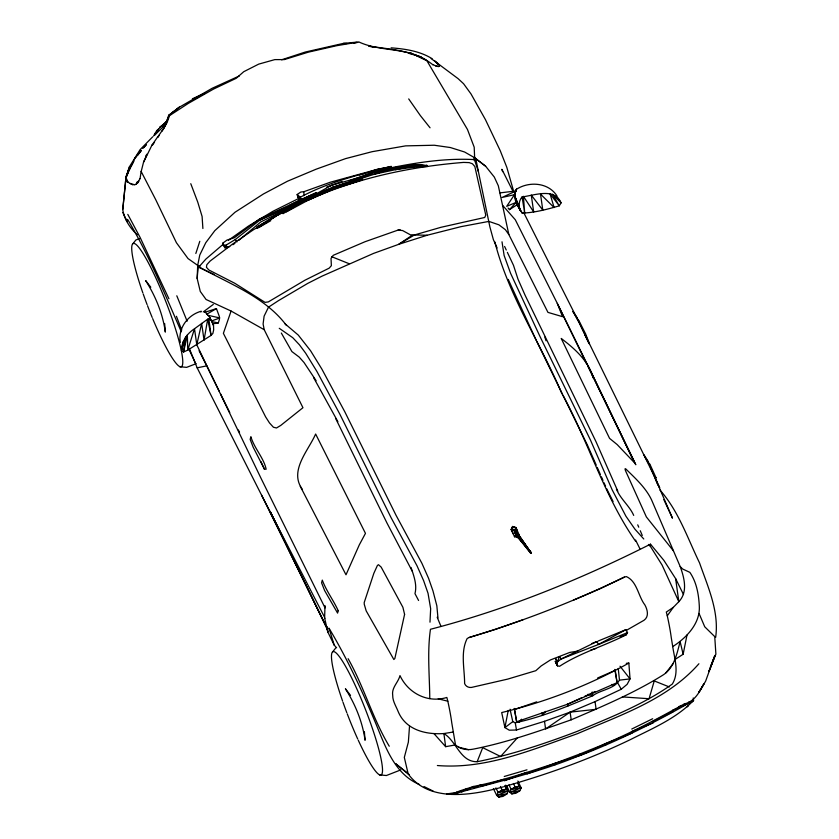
<?xml version="1.0" encoding="UTF-8"?>
<svg xmlns="http://www.w3.org/2000/svg" width="839" height="839" viewBox="0 0 839 839"><rect width="100%" height="100%" fill="white"/><g stroke="black" fill="none" stroke-linecap="round" stroke-linejoin="round"><path stroke-width="1.26" d="M180.312 342.406C177.837 328.196 187.726 314.94 201.266 311.206L200.909 312.056M303.917 195.697L303.97 191.68L330.377 182.199L376.994 169.447L391.247 166.583C360.204 174.313 328.563 181.979 300.289 197.228L297.866 197.008L297.184 194.491L300.813 192.026L303.97 191.68M324.651 616.822L324.997 605.8L325.05 607.897L261.086 478.429L196.798 344.839L194.501 328.752L207.694 319.166L209.886 319.292L212.099 321.243L213.526 325.542L213.662 329.874L212.865 333.45L211.04 335.432L187.737 350.125L183.542 352.023L181.507 350.576C181.402 341.473 187.034 333.534 194.501 328.752L187.737 350.125L187.359 334.918L183.542 352.023L185.681 336.921L181.507 350.576L183.437 341.253M715.657 637.378C719.306 611.358 707.864 586.828 699.537 562.875C687.581 538.187 678.426 510.804 659.999 490.112M231.082 311.038L223.384 333.335L265.617 416.878L269.476 422.919L273.409 427.24L276.492 427.984L280.708 425.457L302.952 407.712L264.222 329.717L231.082 311.038L206.079 299.492L200.28 291.448L197.155 278.464L197.689 265.376L199.766 255.046L205.775 242.712L214.826 230.641L234.983 212.277L263.415 193.987L287.504 181.214L316.198 169.174L345.521 158.634L372.107 151.691L405.646 145.871L434.298 145.241L450.375 147.538L464.586 151.995L474.486 157.669L485.624 166.216L494.297 177.05L498.324 185.776L508.843 234.532L547.951 312.381L562.549 316.681L557.295 303.372L515.293 219.745L502.624 205.377M674.976 659.506L683.145 654.263L680.125 641.625C676.853 653.99 674.095 668.725 661.961 675.689C633.393 693.381 602.077 706.564 571.212 719.81C539.068 731.094 506.63 742.641 473.165 749.154C466.998 750.412 460.265 749.206 455.504 744.906L451.76 722.799A172.383 24.195 68.7 0 0 447.816 701.215L446.841 697.461C427.838 703.334 408.257 693.35 399.983 675.605C398.242 682.589 391.425 687.571 392.704 695.384C392.621 701.236 396.092 706.239 398.137 711.493C405.782 730.003 425.719 734.765 443.894 733.548C456.489 741.099 460.139 762.022 477.15 761.728C511.224 754.869 544.312 743.868 576.76 731.545C609.45 717.785 643.408 704.718 672.343 684.026C679.422 672.49 674.514 658.888 672.731 646.617C686.05 638.028 699.789 624.143 699.348 607.205C698.856 595.197 696.8 582.455 689.857 572.366L682.61 568.989L680.209 566.566L651.536 499.834C645.705 487.595 635.196 478.209 625.705 468.844L625.086 468.76L625.17 469.767L625.999 471.812L646.376 516.939L673.339 550.762M429.988 622.171L430.659 608.695L428.026 593.267L423.632 580.703L416.973 565.706L391.058 517.621L339.879 414.225L316.869 371.383L305.637 353.146L299.376 344.745L292.78 337.718L279.261 328.301M516.415 190.348L514.779 192.98L516.111 202.419L520.316 210.558C518.502 206.09 518.754 200.626 522.089 196.934C534.37 195.403 554.715 187.338 561.06 202.881L559.267 205.828C547.248 209.32 534.695 212.718 522.194 213.096C517.862 206.467 511.454 197.081 516.488 189.257C529.105 181.13 548.36 182.388 556.928 195.865M409.526 726.102L408.362 742.116L404.314 757.407L408.163 773.883C429.243 803.332 473.951 794.932 503.515 786.783M257.374 228.344L257.458 227.275C289.854 206.814 323.98 187.789 361.588 179.022L362.563 179.703L333.356 189.163L307.85 200.364L286.445 211.868M197.155 278.464L198.161 266.991L197.689 265.376L188.02 258.559L176.421 242.723L155.739 199.713L141.183 171.534L143.605 161.937L146.961 154.386M137.323 234.721C130.055 228.313 124.151 219.094 122.756 209.54L125.976 177.501L129.489 166.678L140.103 149.636L152.719 136.799M122.756 209.54L125.976 177.501L130.391 166.783M672.731 646.617L671.231 637.399A172.383 24.195 68.7 0 0 667.278 615.805L673.298 607.373L678.835 601.678L662.107 565.098L650.267 546.158L650.487 544.165C580.336 579.508 506.777 609.513 430.449 629.281C427.145 652.228 429.578 675.521 429.778 698.593M126.144 179.777L125.535 182.157L126.752 173.946M140.05 178.707L141.13 171.408M650.487 544.165L663.89 560.379L675.636 578.648L678.835 601.678C688.127 591.977 684.225 577.735 680.209 566.566M585.486 333.67L585.161 335.422L589.198 343.749L576.949 317.436L572.88 311.416L578.207 320.907L578.774 320.393L585.486 333.67L589.135 342.878M508.256 710.392L504.91 727.581L509.263 730.192L516.488 730.014L544.501 721.299L570.101 712.154L595.029 701.635L621.248 689.249L627.132 684.33L630.037 678.898L628.851 663.072L626.282 663.334M165.996 123.48L168.996 115.216L179.273 107.266L212.173 88.273L239.283 75.971M683.145 654.263L686.994 635.05M125.535 182.157L126.28 178.592M126.783 176.211L128.031 170.265M196.777 344.735L201.643 323.372L204.045 340.204L207.694 319.166L211.04 335.432L208.827 318.83M128.577 170.244L129.489 166.678M513.216 533.95L511.224 529.682L512.671 526.504L515.901 527.511L519.351 535.345M164.884 125.714L165.199 124.392L165.797 124.497L162.483 126.983M213.211 323.802L218.329 322.931L219.482 319.198M512.608 526.714L515.88 527.867L512.671 526.504L511.224 529.682L513.615 529.954L516.635 531.968L531.244 553.048L517.495 534.086L515.345 529.283L515.901 527.511L517.369 531.077M195.833 253.472L199.797 241.296M559.089 657.231L556.844 664.215L557.547 665.883L559.603 666.271C580.053 652.899 604.447 645.967 626.334 634.735L627.541 632.585L625.894 629.669L598.039 641.08M305.05 201.402C354.897 178.487 409.075 166.814 463.579 162.409L469.211 162.619L472.43 163.783L474.832 166.521L485.76 215.109L484.743 217.469L440.936 227.306L414.435 234.972L410.502 234.878L402.615 230.557L397.98 230.117L365.101 241.695L333.23 255.318L331.027 258.412L331.363 265.669L329.182 268.144L304.851 280.257L268.323 301.914L265.03 302.365L234.794 283.278L208.88 270.001L206.436 267.284L206.814 264.725L210.138 261.034L232.246 244.306L253.053 230.012L276.356 215.885M710.413 666.795L714.933 655.469L705.609 681.205L698.793 692.374L703.9 683.921C699.359 692.133 694.482 701.75 684.414 703.869C658.531 718.215 632.459 732.269 605.108 743.742C556.907 768.65 503.505 779.955 451.76 794.491C458.514 790.758 466.211 789.048 473.458 786.479C510.028 779.305 544.899 765.976 580.515 755.341C619.581 740.376 657.65 721.131 693.57 700.397L693.234 697.975M714.933 655.469L708.861 671.567L715.887 654.147L714.744 636.612L704.739 626.796L699.055 613.445M168.996 115.216L179.273 107.266L168.996 115.216L165.252 124.508M477.15 761.728L482.708 747.664L500.61 756.495L517.569 737.67M127.559 174.176L128.682 171.397M164.832 125.588L163.595 128.755L167.118 122.494L169.562 115.614L188.24 103.438L213.567 89.06L236.199 78.31L243.73 71.714L258.674 64.131L274.814 59.611L284.306 59.59L308.416 52.144L336.586 45.726L358.882 41.95C380.214 51.955 406.244 47.078 426.705 60.429L467.47 129.468L474.203 147.203L474.748 160.501L478.408 171.68L489.903 226.97L493.374 239.618L497.108 247.956M143.668 162.063L152.132 144.769M134.68 184.664L136.096 184.297L136.935 182.409M139.987 178.592L137.711 182.986L137.355 181.465M145.745 156.442L146.731 154.292M497.621 794.785L498.733 797.05L506.976 793.841L496.709 795.414L498.114 792.456L502.1 789.898L506.357 789.247L508.371 790.883L506.976 793.841L502.981 796.4L498.733 797.05L496.709 795.414L493.384 788.587M511.78 793.883L519.823 790.747L509.808 792.289L511.171 789.405L515.073 786.909L519.215 786.269L521.187 787.863L519.823 790.747L515.922 793.243L511.78 793.883L509.808 792.289L506.473 785.461M153.579 135.981L156.557 130.936L166.405 121.445M129.049 170.474L130.244 168.157M439.762 65.421L438.755 66.459L435.472 65.862M130.842 166.992L133.81 161.308M391.383 167.695C418.294 162.273 445.834 158.183 473.353 159.546L474.486 157.669L485.624 166.216M256.954 228.082L257.038 227.023C289.507 206.688 323.529 187.475 361.169 178.77L333.356 189.163L332.622 187.464L307.85 200.364L307.189 198.99L283.058 213.683L282.324 211.984L258.454 227.631M510.039 709.217L512.786 721.655L515.24 722.799C542.015 717.051 567.552 706.365 592.733 695.751C600.808 689.7 613.917 689.259 619.476 680.146L618.238 668.463M157.973 137.25L159.295 135.247M161.917 131.241L163.238 129.237M138.802 181.182L136.096 184.297M169.363 115.016L168.345 116.055M152.184 144.885L157.826 136.631M152.415 145.178L154.502 142.2M157.879 136.757L163.532 128.629M140.983 150.349L135.257 157.732L127.077 174.019L125.923 177.375L128.094 182.378M135.32 157.858L141.036 150.475M519.131 722.285L521.554 719.191M137.743 155.194L141.309 150.684M665.788 672.951L673.035 663.775M132.814 243.834L135.866 240.006L139.463 238.601M332.548 651.997L335.6 648.159M545.602 711.378L542.361 715.363L541.963 712.846M154.754 134.848L158.193 130.811M154.816 134.974L165.734 124.382M286.519 325.532C265.47 297.279 229.991 284.022 199.913 267.452L199.692 266.036L205.891 259.073L223.258 244.201M142.714 148.461L146.175 144.696M143.637 147.643L146.238 144.811M508.088 207.988L509.462 209.645L516.111 202.419L514.779 192.98M698.908 663.754C667.33 699.716 620.136 715.227 577.452 733.685C532.461 749.584 486.127 769.531 437.371 765.525M504.711 786.426C548.045 774.229 590.52 758.876 631.075 739.274C652.868 728.221 676.454 718.394 693.57 700.397M687.235 706.858L688.452 705.641M238.905 240.3L260.751 221.926L305.983 199.672M158.519 129.321L156.557 130.936L158.613 129.363M166.269 122.064L159.735 127.35L162.818 124.99M225.953 245.187L227.579 247.641L223.247 245.502L225.953 245.187L235.298 239.524L259.954 220.038L316.24 192.729L259.513 219L234.312 237.762L227.096 240.006L222.744 243.205L224.873 247.956L229.739 246.53M512.786 721.655L504.91 727.581L501.691 712.552C546.147 701.824 588.894 685.348 628.851 663.072M203.237 311.94L213.295 304.431M228.386 240.311L248.617 225.964L272.79 211.365L299.408 198.14M595.029 701.635L596.13 709.301L570.101 712.154L545.602 728.965L544.501 721.299M232.906 244.726L234.91 243.352M673.298 607.373L666.313 612.061L667.278 615.805M412.169 235.298L398.693 244.338L373.575 253.399L322.082 276.125L307.787 283.362L278.443 300.656L268.501 307.168L264.107 316.167L263.1 323.98L264.222 329.717M509.462 209.645L517.369 204.622L522.194 213.096M206.803 314.195L216.441 308.605L219.43 316.775M625.946 630.613L643.974 620.294C649.281 616.644 647.488 609.638 644.866 604.888C638.217 596.309 637.158 581.354 626.345 576.582L624.363 577.106C574.379 601.322 522.393 621.51 469.2 637.483L467.166 638.521C460.286 652.06 464.628 668.872 464.617 683.554C465.614 686.292 468.571 687.823 471.403 687.445L507.658 679.118L535.817 670.697L541.176 665.925L550.426 659.947L569.775 652.427L577.819 651.106M258.485 227.705L270.777 220.688M196.913 97.681L203.625 93.926M315.579 194.187L331.531 185.283L363.612 176.316M257.038 227.023L264.778 222.713M625.894 629.669L598.48 644.488L561.134 659.024L557.526 661.709L555.869 658.793L556.844 664.215L555.198 661.3L557.547 665.883L555.89 662.967M289.979 205.251L300.236 199.839L316.387 192.97M304.987 201.234L307.242 200.081M277.499 215.298L291.248 208.25M631.736 729.049L652.669 718.729M627.541 632.585L598.48 644.488L596.823 641.573L561.134 659.024L560.033 657.084M624.363 577.106L600.231 588.663L573.603 600.053M290.011 208.062L281.967 211.785L282.47 212.865M516.635 721.76L514.328 708.494L516.635 721.76L567.804 704.131L582.088 697.566M584.468 696.475L595.176 691.546M205.44 92.888L192.435 98.771L192.897 99.726M194.082 99.191L196.452 98.121M259.954 220.038L306.025 199.745M309.392 198.266L313.87 196.305M308.416 199.567L331.772 189.415M597.641 677.985L615.249 670.319L617.095 682.673L567.804 704.131M516.111 202.419L506.704 206.331L514.454 194.69L516.488 189.257L514.454 194.69L502.058 197.469L515.985 190.956L499.939 192.886M448.928 793.746L446.547 793.967L454.958 792.698L455.399 793.851L456.762 792.11L457.045 793.421L461.387 790.558L461.733 792.006L466.82 788.545L467.166 789.992L473.458 786.479L473.815 787.936L480.81 784.811L481.167 786.269L504.113 779.316L504.47 780.773L526.756 772.425L527.112 773.873L580.053 753.925L632.04 733.045L631.473 731.681L653.099 722.935L652.522 721.571L673.444 711.451L672.878 710.077L679.569 707.875L679.003 706.501L684.981 705.232L684.414 703.869L689.071 703.554L688.504 702.18L691.955 702.002L691.462 700.785L692.825 701.467L692.175 700.387M353.68 43.334L357.75 42.37M196.221 363.633L186.636 367.356L179.724 366.727M515.345 529.283L513.615 529.954L515.765 534.758L530.741 553.237L514.915 532.639L516.635 531.968L531.244 553.048L517.495 534.086M592.009 643.45L596.823 641.573M400.748 769.919L386.38 775.519L379.459 774.879M495.891 787.884L498.114 792.456L506.357 789.247L504.69 785.818M508.948 784.832L511.171 789.405L519.215 786.269L517.548 782.839M496.709 795.414L508.371 790.883L505.592 785.189M509.808 792.289L521.187 787.863L517.852 781.036M372.159 172.373L349.695 180.836L349.821 182.283C374.729 174.386 400.213 163.5 426.852 165.598L427.607 166.447L416.396 166.804L395.442 169.688L372.883 174.512L372.401 172.74L395.106 168.314L395.442 169.688L415.924 165.031L416.396 166.804L426.852 165.598L415.641 164.58L394.718 167.632L372.159 172.373L381.063 171.062M306.77 198.738L317.478 194.721M324.62 192.037L328.185 190.694M326.539 187.212L341.966 181.455M211.638 320.928L219.86 317.95L208.082 315.338M523.064 619.717L495.283 629.449L469.2 637.483M514.789 709.406L536.719 701.855M353.167 180.595L349.538 181.843L372.401 172.74L349.821 182.283L349.695 180.836L361.724 177.228M355.6 179.766L372.558 173.967M620.136 636.832L626.334 634.735M281.621 59.8L305.27 52.049L343.455 43.376L356.565 42.17M332.947 188.911L362.563 179.703L361.169 178.77L362.144 179.441L350.922 182.357M359.595 174.994L365.804 173.012M368.29 172.215L376.994 169.447L391.247 166.583M427.145 235.245L398.693 244.338L414.435 234.972L427.145 235.245L460.968 226.656L488.906 221.402L498.88 224.81L505.382 229.697L508.843 234.532M300.771 200.039L317.226 194.826L316.24 192.729M204.737 312.328L216.441 308.605M590.792 650.026L595.742 648.547M504.26 776.474L526.976 769.814M387.041 169.835L391.96 168.503L391.026 166.237M332.202 187.212L348.426 183.007M375.064 173.421L380.057 172.32M189.289 348.426L197.165 367.839L206.709 365.867L219.378 391.519M433.899 733.538L445.635 746.679L455.504 744.906M453.259 732.017L443.894 733.548L445.635 746.679M511.171 789.405L521.187 787.863M498.114 792.456L508.371 790.883M411.152 166.982L414.875 166.51M619.476 680.146L630.037 678.898L620 666.208M134.733 184.779L129.919 183.479M377.55 169.803L391.96 168.503M397.98 230.117L400.402 229.959M394.718 167.632L402.269 167.181M411.079 166.657L413.596 166.51M423.58 166.112L427.607 166.447L426.569 165.147L427.313 165.996L420.832 165.21M408.645 52.878L411.267 52.878M343.455 43.376L346.927 43.513M622.328 696.905L649.061 698.73L654.252 680.922L669.312 686.952M299.187 199.556L301.61 199.776L300.289 197.228L297.184 194.491L299.187 199.556L297.866 197.008L301.61 199.776M391.11 47.833C405.237 48.924 419.857 51.053 432.106 58.678M415.641 164.58L418.231 164.895M368.982 46.145C390.827 49.491 414.844 50.309 432.872 64.76M369.045 46.271L373.397 47.11M211.585 321.578L218.329 322.931M438.231 698.835L447.816 701.205M458.66 747.192L468.582 749.688M409.558 53.57L421.251 56.895M587.919 694.314L592.733 695.751L592.166 691.976M419.573 784.549C393.9 774.019 384.849 745.022 375.002 721.592C361.578 689.606 346.78 657.87 328.961 628.117L334.247 645.191L336.617 647.802M199.692 266.036L197.689 265.376L199.913 267.452L198.161 266.991L214.197 274.489M611.82 684.435L614.253 685.274M331.646 256.682L349.014 263.666M132.982 184.937L128.031 182.252L126.637 180.322M264.463 469.211L266.162 469.211C263.698 457.748 254.227 448.257 250.871 436.71L250.179 439.426L253.126 447.103L264.463 469.211L260.939 461.586M432.809 64.645L437.318 66.407L438.807 66.585L439.825 65.536L434.455 60.544M416.217 55.626L424.891 59.8M424.01 786.562L433.165 791.104M431.194 58.594L458.073 78.625L463.579 83.732L471.004 93.937L485.445 119.641L500.254 150.747L506.798 167.276L513.751 191.649M473.353 159.546L474.748 160.501L475.839 158.949L478.408 171.68M409.096 774.481L395.798 763.794L408.163 773.883M284.83 323.644L298.275 335.086L310.566 350.733L321.798 368.971L344.819 411.813L395.998 515.209L421.902 563.294L428.561 578.291L432.955 590.855L436.846 605.789L437.968 618.018M648.442 544.459L650.267 546.158M436.7 62.296L438.157 63.691M436.353 62.694L438.021 64.393M643.786 538.984L634.955 529.199L625.946 516.247L612.134 489.756L590.457 440.035L539.938 336.387L510.615 273.388L504.124 255.476L502.016 241.81M515.765 534.758L530.993 552.513L514.915 532.639M281.327 333.031L291.888 351.562L299.261 357.131L304.022 362.511L316.125 380.717M430.05 127.79L420.329 115.551L408.698 98.908M150.789 287.232L145.682 280.625C155.53 296.115 162.839 313.859 165.325 332.097L164.643 323.508M350.524 695.384L345.416 688.777C355.264 704.267 362.574 722.012 365.059 740.25L364.378 731.66M389.265 746.238C372.684 718.708 364.032 686.805 348.122 658.699M556.299 196.169L561.06 202.881L552.45 194.208L559.267 205.828L550.027 193.809L554.107 207.558L540.526 194.113L542.791 210.086L531.276 195.099L533.677 211.942L523.41 196.305L524.721 213.368L522.089 196.934M313.639 377.676L337.886 421.692M635.532 541.145C603.65 495.482 588.338 440.968 561.427 392.547C539.98 342.228 508.392 295.297 494.853 241.926M300.268 486.305L346.004 574.799L359.281 544.91L365.468 533.363L315.632 434.015C308.322 450.826 288.679 470.899 302.47 489.536M235.298 239.524L236.923 241.968M222.744 243.205L223.824 244.841M616.392 489.032C620.472 499.1 629.46 505.781 633.707 515.398M513.478 527.731L512.671 526.504L511.255 529.325L514.706 537.159M195.141 362.375L188.869 349.108M617.714 682.925L621.248 689.249M127.801 214.385L140.061 237.353L168.922 298.757M613.068 501.512L606.607 488.634M418.577 600.483L414.98 593.634C417.245 584.668 413.826 575.9 411.037 567.489M663.827 499.604L672.469 518.166L654.472 476.552L577.096 318.526L523.63 212.435M587.73 366.056L635.794 464.743L591.547 372.967C585.612 358.263 573.519 347.828 561.218 338.453L609.565 438.378L617.168 444.565L634.326 462.604L591.547 372.967L557.295 303.372M412.222 571.17L386.978 523.033L335.663 418.483M197.165 367.839L261.59 495.178L325.071 618.228M204.779 311.615L209.949 317.624L213.526 325.542M334.247 645.191L327.787 631.966L324.756 618.563M513.048 191.449L501.879 169.3L502.634 171.659M199.095 350.723L206.709 365.867M617.095 682.673L614.788 669.407M635.584 540.043L639.884 548.706M675.636 578.648L683.512 594.547M220.531 393.848L229.75 412.505M238.391 429.988L239.535 432.326M261.59 495.178L327.168 628.526L327.787 631.966L327.325 626.838M563 395.295L587.405 445.037L596.225 465.068M558.554 306.141L586.587 363.707M507.375 252.361L513.489 265.334L518.03 279.24L525.162 295.37L596.005 441.692L617.808 491.172M536.824 341.588L562.424 394.131M513.395 783.479L515.073 786.909M500.432 786.468L502.1 789.898M284.882 541.774L270.127 511.381L327.168 628.526M286.015 544.112L327.441 629.439M504.596 246.467L506.263 250.001M536.257 340.424L508.245 279.429M122.819 212.487L127.035 221.559L126.71 219.336L127.843 219.745C148.996 255.308 164.801 293.87 181.287 331.751M597.263 467.428L600.378 474.496M601.416 476.846L602.968 480.38M604.007 482.74L605.569 486.274M519.205 206.604L515.786 198.612L520.316 210.558M637.734 524.836L638.741 527.186M640.262 530.73L642.275 535.45M187.128 321.201L176.798 295.789M605.108 743.742L605.674 745.105M437.182 617.252L440.884 626.146M176.431 316.282L181.738 330.105M190.778 183.699L197.763 202.157L202.105 216.483L202.891 228.512M591.547 372.967L593.173 377.928M580.053 753.925L580.515 755.341M544.857 337.079L546.021 340.791M210.694 320.068L209.949 317.624L210.295 320.11M554.621 763.385L554.978 764.832M515.24 722.799L516.488 730.014M567.468 703.68L567.835 706.176M570.101 712.154L571.212 719.81M164.675 125.714L164.748 126.29M142.85 292.905A66.197 9.292 68.7 0 1 143.186 253.703A66.197 9.292 68.7 0 1 182.283 356.145A66.197 9.292 68.7 0 1 152.656 318.6M152.184 317.457A66.197 9.292 68.7 0 1 147.538 305.763M147.098 304.599A66.197 9.292 68.7 0 1 143.249 294.059M342.585 701.058A66.197 9.292 68.7 0 1 341.326 659.402A66.197 9.292 68.7 0 1 380.948 758.351A66.197 9.292 68.7 0 1 358.243 740.166M357.708 739.002A66.197 9.292 68.7 0 1 347.273 713.916M346.832 712.751A66.197 9.292 68.7 0 1 342.983 702.212M655.972 477.59L655.888 479.247L659.695 487.742L657.451 484.051L647.981 461.062L643.964 454.948L649.218 464.481L649.785 463.988L655.972 477.59M404.587 614.379L394.865 658.437L393.858 659.517L366.182 610.865L364.262 604.29L364.199 602.57L373.858 573.278L377.414 565.455L378.483 564.71L381.158 567.091L402.898 607.3L404.587 614.379M338.201 610.708L337.582 613.089L324.599 590.52L321.578 582.801L322.291 580.116C326.287 590.929 333.576 600.346 338.201 610.708M156.505 132.384L154.533 134.009L156.578 132.447M517.495 536.761L514.464 536.215L517.747 537.694L517.495 536.761"/></g></svg>
